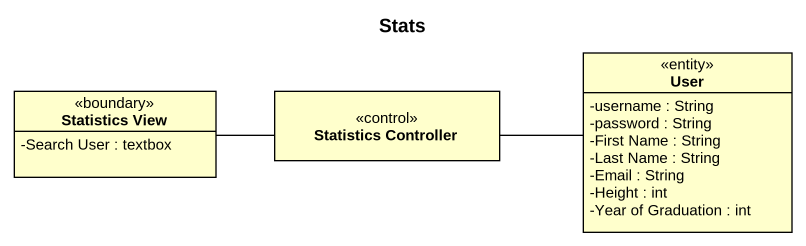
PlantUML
@startuml
title Stats
hide circle
hide empty members
skinparam classAttributeIconSize 0
class User <<entity>> {
  -username : String
  -password : String
  -First Name : String
  -Last Name : String
  -Email : String
  -Height : int
  -Year of Graduation : int
}
class "Statistics View" as Statistics_View <<boundary>> {
  -Search User : textbox
}
class "Statistics Controller" as Statistics_Controller <<control>>
Statistics_View -right- Statistics_Controller
Statistics_Controller -right- User
@enduml
